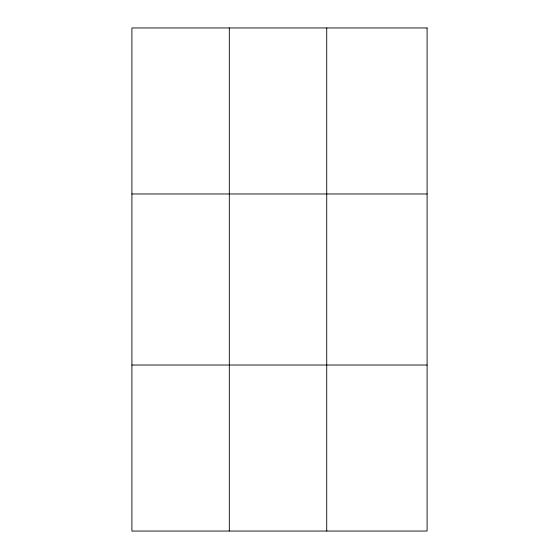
<?xml version="1.0" encoding="UTF-8"?>
<svg xmlns="http://www.w3.org/2000/svg" width="559" height="559" viewBox="0 0 559 559"><rect width="100%" height="100%" fill="white"/><g stroke="black" fill="none" stroke-linecap="round" stroke-linejoin="round"><path stroke-width="0.84" d="M229.316 531.05L229.316 27.95M326.729 531.05L326.729 27.95M131.91 193.973L427.09 193.973M131.91 365.027L427.09 365.027M427.09 27.95L131.91 27.95L131.91 531.05L427.09 531.05L427.09 27.95"/></g></svg>
